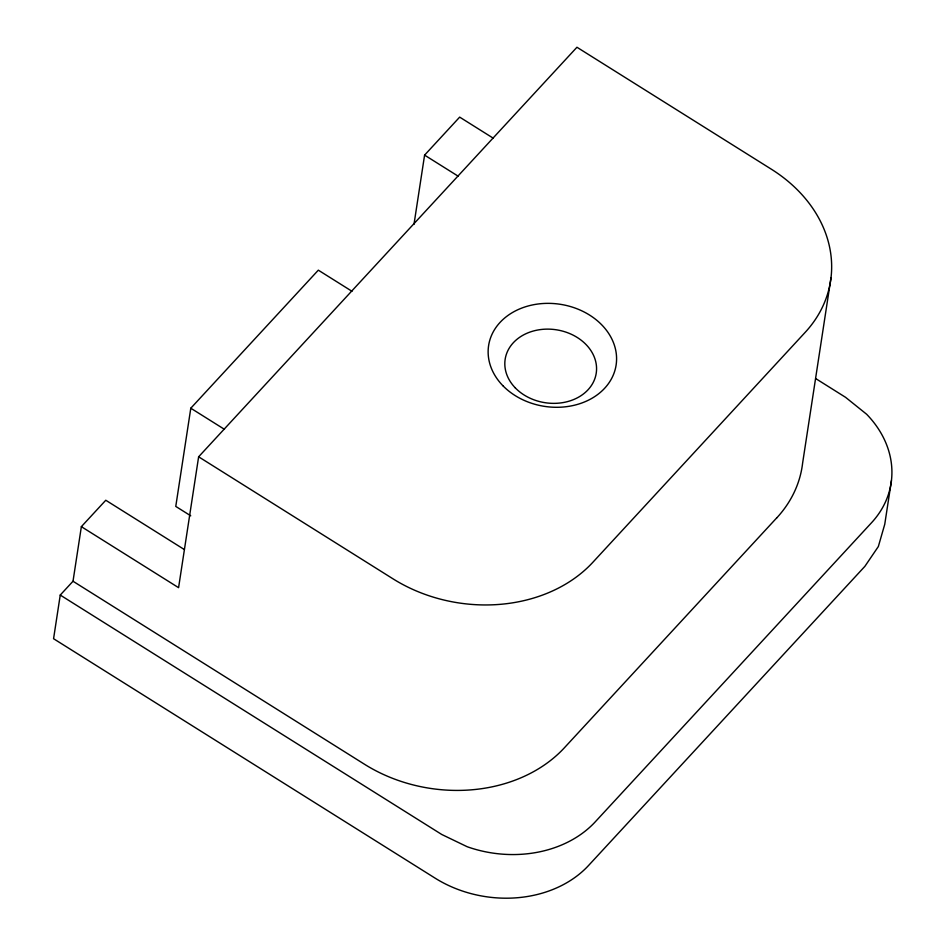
<?xml version="1.0" encoding="UTF-8"?>
<svg xmlns="http://www.w3.org/2000/svg" width="945" height="945" viewBox="0 0 945 945"><rect width="100%" height="100%" fill="white"/><g stroke="black" fill="none" stroke-linecap="round" stroke-linejoin="round"><path stroke-width="1.42" d="M184.334 549.541L105.781 500.248L81.364 526.66L73.013 581.246L60.244 595.066L53.57 638.714L435.078 878.129A110.565 88.535 8.7 0 0 588.605 865.443L864.899 566.327L878.342 546.541L884.756 524.274L891.43 480.627M351.989 291.284L318.323 270.164L190.796 408.216L175.77 506.414L190.736 515.805M198.627 456.801L392.919 578.777A143.888 115.195 8.7 0 0 592.869 562.275L805.105 332.439A143.888 115.219 8.7 0 0 771.274 169.155L576.946 47.25L198.627 456.801L178.581 587.672L81.364 526.66M413.981 224.437L424.588 155.122L459.672 117.121L493.325 138.242M831.021 277.594L802.624 463.062A143.888 115.195 8.7 0 1 776.743 517.919M776.707 517.895L564.448 747.719A143.888 115.207 8.7 0 1 364.51 764.257L73.013 581.246M815.653 378.543L845.574 397.325L866.636 414.253A110.565 88.535 8.7 0 1 871.585 522.679L595.291 821.796A110.565 88.535 8.7 0 1 467.161 846.72L441.752 834.482L60.244 595.066M424.588 155.122L458.254 176.242M190.796 408.216L224.461 429.337M502.882 385.714A64.496 51.644 8.7 0 0 612.561 376.653A64.496 51.644 8.7 0 0 541.627 303.617A64.496 51.644 8.7 0 0 502.882 385.714M515.344 387.946A46.069 36.89 8.7 0 0 593.696 381.473A46.069 36.89 8.7 0 0 543.021 329.309A46.069 36.89 8.7 0 0 515.344 387.946"/></g></svg>
